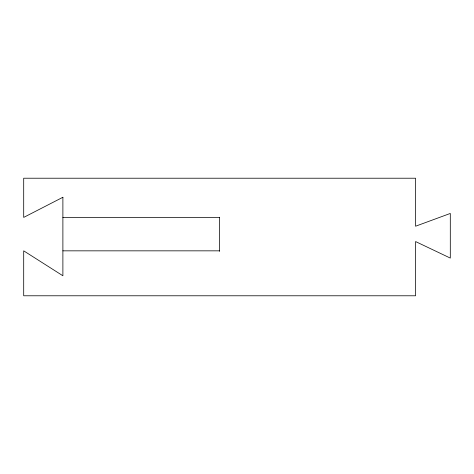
<?xml version="1.0" encoding="UTF-8"?>
<svg xmlns="http://www.w3.org/2000/svg" width="474" height="474" viewBox="0 0 474 474"><rect width="100%" height="100%" fill="white"/><g stroke="black" fill="none" stroke-linecap="round" stroke-linejoin="round"><path stroke-width="0.71" d="M62.888 217.406L219.64 217.406M62.888 250.841L219.64 250.841M219.64 217.264L219.64 251.333M62.888 197.273L23.7 217.406L23.7 178.218L415.579 178.218L415.579 226.217L450.3 213.448L450.3 258.081L415.579 241.556L415.579 295.782L23.7 295.782L23.7 250.841L62.888 275.767L62.888 197.273"/></g></svg>
